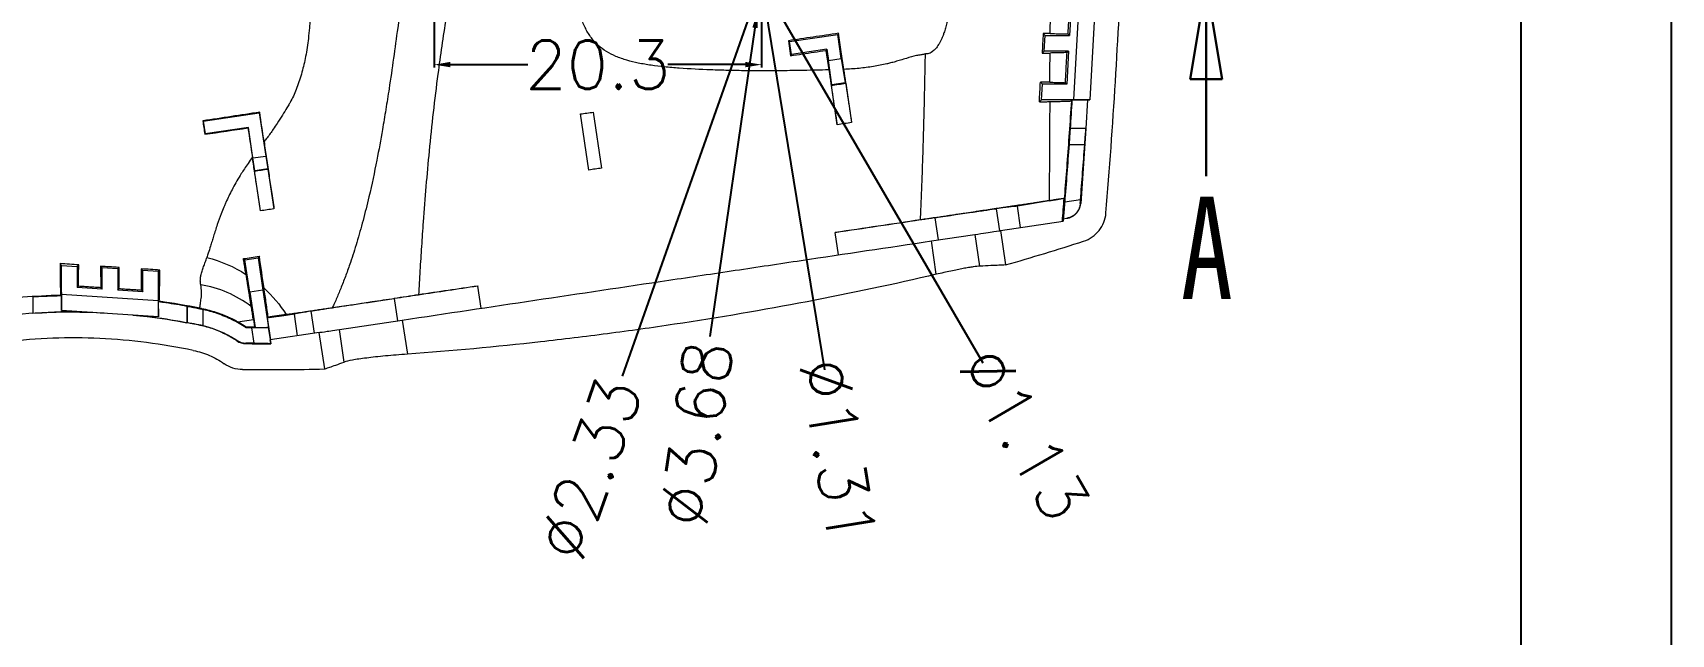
# Model space of a CAD drawing. Header units: inches. Extents: x 1424 to 4050, y 1126 to 1517.
# Drawn here: x 2867.6 to 2969.1, y 1316.4 to 1353.7 of the extents above; entities that cross this region are included whole.
import ezdxf

# ---------------------------------------------------------------- set-up
doc = ezdxf.new("R2010")
doc.units = ezdxf.units.IN
doc.header["$LTSCALE"] = 15
doc.styles.add('SLDTEXTSTYLE0', font='TXT', dxfattribs={"width": 0.75})
doc.styles.get("Standard").update_dxf_attribs({"font": 'txt', "bigfont": 'gbcbig.shx'})
doc.dimstyles.new('3', dxfattribs={"dimtxt": 3, "dimasz": 1, "dimexe": 0.18, "dimexo": 0.0625, "dimgap": 0.09, "dimtad": 0, "dimdsep": 46, "dimtxsty": 'Standard', "dimcen": 1, "dimclrd": 3, "dimclre": 3, "dimadec": 0, "dimazin": 2, "dimtfac": 1, "dimtofl": 0, "dimtmove": 0, "dimatfit": 3, "dimfxl": 1, "dimtolj": 1, "dimtzin": 0, "dimarcsym": 0})

# ---------------------------------------------------------------- blocks, each defined once
blk = doc.blocks.new('_CLOSED')
at = {"color": 0, "linetype": 'ByBlock', "lineweight": -2}
for p, q in [((-1, 0.166667), (0, 0)), ((-1, 0.166667), (-1, -0.166667)), ((0, 0), (-1, -0.166667)), ((0, 0), (-1, 0))]:
    blk.add_line(p, q, dxfattribs=at)
blk = doc.blocks.new('*D210')
at = {"color": 3, "lineweight": -2}
for p, q in [((2892.43, 1369.31), (2892.43, 1351.54)), ((2912.73, 1356.75), (2912.73, 1351.54)), ((2893.43, 1351.72), (2898.24, 1351.72)), ((2911.73, 1351.72), (2906.92, 1351.72))]:
    blk.add_line(p, q, dxfattribs=at)
at = {"color": 3}
for points in [[(2893.43, 1351.89), (2893.43, 1351.56), (2892.43, 1351.72)], [(2911.73, 1351.89), (2911.73, 1351.56), (2912.73, 1351.72)]]:
    blk.add_solid(points, dxfattribs=at)
at = {"layer": 'Defpoints', "color": 0}
for p in [(2892.43, 1369.38), (2912.73, 1356.81), (2912.73, 1351.72)]:
    blk.add_point(p, dxfattribs=at)
at = {"color": 0, "insert": (2902.58, 1351.72), "char_height": 3, "attachment_point": 5}
blk.add_mtext('\\A1;20.3', dxfattribs=at)
blk = doc.blocks.new('*D211')
at = {"color": 3, "lineweight": -2}
for p, q in [((2912.73, 1355.81), (2912.73, 1357.81)), ((2911.73, 1356.81), (2913.73, 1356.81)), ((2926.47, 1333.22), (2913.52, 1355.46))]:
    blk.add_line(p, q, dxfattribs=at)
at = {"color": 3}
blk.add_solid([(2913.67, 1355.54), (2913.38, 1355.38), (2913.02, 1356.32)], dxfattribs=at)
at = {"layer": 'Defpoints', "color": 0}
for p in [(2912.45, 1357.3), (2913.02, 1356.32)]:
    blk.add_point(p, dxfattribs=at)
at = {"color": 0, "insert": (2929.03, 1328.83), "char_height": 3, "attachment_point": 5, "rotation": 300.207}
blk.add_mtext('\\A1;∅1.13', dxfattribs=at)
blk = doc.blocks.new('*D212')
at = {"color": 3, "lineweight": -2}
for p, q in [((2912.73, 1355.81), (2912.73, 1357.81)), ((2911.73, 1356.81), (2913.73, 1356.81)), ((2916.65, 1332.81), (2913, 1355.18))]:
    blk.add_line(p, q, dxfattribs=at)
at = {"color": 3}
blk.add_solid([(2913.16, 1355.21), (2912.84, 1355.15), (2912.84, 1356.17)], dxfattribs=at)
at = {"layer": 'Defpoints', "color": 0}
for p in [(2912.63, 1357.46), (2912.84, 1356.17)]:
    blk.add_point(p, dxfattribs=at)
at = {"color": 0, "insert": (2917.47, 1327.78), "char_height": 3, "attachment_point": 5, "rotation": 279.2753}
blk.add_mtext('\\A1;∅1.31', dxfattribs=at)
blk = doc.blocks.new('*D213')
at = {"color": 3, "lineweight": -2}
for p, q in [((2912.73, 1355.81), (2912.73, 1357.81)), ((2911.73, 1356.81), (2913.73, 1356.81)), ((2909.54, 1334.88), (2912.33, 1354))]:
    blk.add_line(p, q, dxfattribs=at)
at = {"color": 3}
blk.add_solid([(2912.16, 1354.03), (2912.49, 1353.98), (2912.47, 1354.99)], dxfattribs=at)
at = {"layer": 'Defpoints', "color": 0}
for p in [(2913, 1358.64), (2912.47, 1354.99)]:
    blk.add_point(p, dxfattribs=at)
at = {"color": 0, "insert": (2908.67, 1328.85), "char_height": 3, "attachment_point": 5, "rotation": 81.7225}
blk.add_mtext('\\A1;∅3.68', dxfattribs=at)
blk = doc.blocks.new('*D214')
at = {"color": 3, "lineweight": -2}
for p, q in [((2912.73, 1355.81), (2912.73, 1357.81)), ((2911.73, 1356.81), (2913.73, 1356.81)), ((2904.11, 1332.41), (2912.01, 1354.77))]:
    blk.add_line(p, q, dxfattribs=at)
at = {"color": 3}
blk.add_solid([(2911.86, 1354.83), (2912.17, 1354.72), (2912.35, 1355.72)], dxfattribs=at)
at = {"layer": 'Defpoints', "color": 0}
for p in [(2913.12, 1357.91), (2912.35, 1355.72)]:
    blk.add_point(p, dxfattribs=at)
at = {"color": 0, "insert": (2902.08, 1326.67), "char_height": 3, "attachment_point": 5, "rotation": 70.5355}
blk.add_mtext('\\A1;∅2.33', dxfattribs=at)

msp = doc.modelspace()

# ---------------------------------------------------------------- linework, layer by layer
for p, q in [((2969.119, 1517.014), (2969.119, 1125.657)), ((2959.801, 1507.696), (2959.801, 1134.975))]:
    msp.add_line(p, q)
at = {"color": 7, "linetype": 'Continuous', "lineweight": 15}
for p, q in [((2932.079, 1349.546), (2932.47, 1356.542)), ((2933.477, 1356.551), (2933.085, 1349.537)), ((2931.933, 1355.576), (2931.818, 1353.527)), ((2914.39, 1353.203), (2914.467, 1353.147)), ((2914.39, 1353.203), (2914.529, 1352.275)), ((2914.467, 1353.147), (2917.449, 1353.592)), ((2914.586, 1352.351), (2914.467, 1353.147)), ((2917.501, 1353.663), (2917.449, 1353.592)), ((2917.671, 1352.101), (2917.449, 1353.592)), ((2930.188, 1353.655), (2930.308, 1353.527)), ((2930.254, 1352.561), (2930.308, 1353.527)), ((2930.308, 1353.527), (2931.818, 1353.527)), ((2931.732, 1353.618), (2931.818, 1353.527)), ((2914.586, 1352.351), (2914.529, 1352.275)), ((2916.772, 1352.678), (2914.586, 1352.351)), ((2916.772, 1352.678), (2916.718, 1352.606)), ((2916.718, 1352.606), (2916.899, 1351.394)), ((2916.772, 1352.678), (2916.876, 1351.982)), ((2916.876, 1351.982), (2917.671, 1352.101)), ((2917.088, 1350.477), (2916.876, 1351.982)), ((2917.671, 1352.101), (2917.909, 1350.599)), ((2930.254, 1352.561), (2930.119, 1352.433)), ((2931.764, 1352.561), (2930.254, 1352.561)), ((2931.764, 1352.561), (2931.65, 1350.512)), ((2931.764, 1352.561), (2931.667, 1352.469)), ((2917.058, 1350.436), (2917.088, 1350.477)), ((2917.422, 1347.999), (2917.058, 1350.436)), ((2917.909, 1350.599), (2917.088, 1350.477)), ((2917.909, 1350.599), (2917.947, 1350.571)), ((2917.947, 1350.571), (2918.312, 1348.132)), ((2930.14, 1350.512), (2930.018, 1350.641)), ((2930.086, 1349.546), (2930.14, 1350.512)), ((2931.65, 1350.512), (2930.14, 1350.512)), ((2931.65, 1350.512), (2931.563, 1350.604)), ((2930.086, 1349.546), (2929.95, 1349.417)), ((2932.079, 1349.546), (2930.086, 1349.546)), ((2931.974, 1349.514), (2931.978, 1349.533)), ((2931.978, 1349.533), (2933.085, 1349.533)), ((2933.085, 1349.537), (2932.079, 1349.546)), ((2932.855, 1347.768), (2932.953, 1349.533)), ((2933.085, 1349.537), (2933.085, 1349.533)), ((2878.091, 1348.238), (2878.113, 1348.222)), ((2878.113, 1348.222), (2881.592, 1348.741)), ((2878.113, 1348.222), (2878.232, 1347.426)), ((2880.915, 1347.827), (2878.232, 1347.426)), ((2880.915, 1347.827), (2880.893, 1347.798)), ((2881.198, 1345.939), (2880.915, 1347.827)), ((2881.592, 1348.741), (2881.617, 1348.775)), ((2881.592, 1348.741), (2881.993, 1346.058)), ((2902.021, 1345.19), (2901.501, 1348.669)), ((2902.299, 1348.773), (2902.817, 1345.308)), ((2878.232, 1347.426), (2878.216, 1347.406)), ((2931.856, 1347.768), (2931.857, 1347.768)), ((2932.847, 1347.768), (2931.857, 1347.768)), ((2932.824, 1347.768), (2932.514, 1343.115)), ((2932.855, 1347.768), (2932.847, 1347.768)), ((2881.198, 1345.939), (2881.993, 1346.058)), ((2881.311, 1345.136), (2881.198, 1345.939)), ((2881.993, 1346.058), (2882.12, 1345.257)), ((2931.79, 1346.763), (2932.759, 1346.763)), ((2881.306, 1345.13), (2881.311, 1345.136)), ((2881.676, 1342.657), (2881.306, 1345.13)), ((2882.12, 1345.257), (2881.311, 1345.136)), ((2882.12, 1345.257), (2882.13, 1345.249)), ((2882.13, 1345.249), (2882.499, 1342.78)), ((2927.269, 1342.79), (2927.473, 1341.423)), ((2928.791, 1341.62), (2928.593, 1342.948)), ((2930.556, 1343.306), (2930.562, 1343.274)), ((2932.501, 1343.343), (2931.519, 1343.196)), ((2932.514, 1343.115), (2932.483, 1343.11)), ((2922.585, 1342.102), (2922.583, 1342.115)), ((2923.691, 1340.858), (2923.485, 1342.237)), ((2927.54, 1341.433), (2931.416, 1342.012)), ((2931.431, 1342.167), (2931.647, 1342.199)), ((2931.647, 1342.199), (2931.661, 1342.201)), ((2931.797, 1342.234), (2931.815, 1342.237)), ((2917.299, 1341.312), (2917.297, 1341.325)), ((2917.505, 1339.933), (2917.299, 1341.312)), ((2923.254, 1340.792), (2925.955, 1341.196)), ((2923.562, 1338.727), (2923.254, 1340.792)), ((2925.955, 1341.196), (2926.249, 1339.232)), ((2927.54, 1341.433), (2927.858, 1339.306)), ((2880.612, 1339.698), (2880.7, 1339.633)), ((2880.7, 1339.633), (2881.53, 1339.757)), ((2881.6, 1339.852), (2881.53, 1339.757)), ((2881.53, 1339.757), (2881.812, 1337.749)), ((2869.337, 1339.283), (2869.24, 1339.387)), ((2869.337, 1337.491), (2869.337, 1339.283)), ((2869.337, 1339.283), (2870.303, 1339.221)), ((2870.4, 1339.311), (2870.303, 1339.221)), ((2870.303, 1339.221), (2870.303, 1337.911)), ((2871.849, 1339.12), (2871.752, 1339.224)), ((2872.816, 1339.057), (2871.849, 1339.12)), ((2871.849, 1337.811), (2871.849, 1339.12)), ((2872.914, 1339.15), (2872.816, 1339.057)), ((2872.816, 1339.057), (2872.816, 1337.748)), ((2874.364, 1338.957), (2874.263, 1339.064)), ((2875.328, 1338.894), (2874.364, 1338.957)), ((2874.364, 1337.648), (2874.364, 1338.957)), ((2875.431, 1338.991), (2875.328, 1338.894)), ((2875.328, 1338.894), (2875.328, 1337.102)), ((2881.017, 1337.63), (2880.7, 1339.633)), ((2870.303, 1337.911), (2870.382, 1337.985)), ((2871.849, 1337.811), (2870.303, 1337.911)), ((2871.771, 1337.895), (2871.849, 1337.811)), ((2872.816, 1337.748), (2872.895, 1337.822)), ((2874.364, 1337.648), (2872.816, 1337.748)), ((2874.282, 1337.735), (2874.364, 1337.648)), ((2881.812, 1337.749), (2881.017, 1337.63)), ((2881.812, 1337.749), (2882.158, 1335.431)), ((2895.132, 1338.012), (2895.134, 1338.001)), ((2895.34, 1336.621), (2895.134, 1338.001)), ((2867.559, 1337.314), (2867.551, 1337.31)), ((2867.551, 1337.31), (2867.551, 1336.324)), ((2867.559, 1337.314), (2867.559, 1336.317)), ((2869.272, 1337.421), (2869.305, 1337.389)), ((2869.305, 1337.581), (2869.324, 1337.598)), ((2869.305, 1337.581), (2869.305, 1337.389)), ((2869.324, 1337.58), (2869.305, 1337.581)), ((2869.324, 1337.598), (2869.324, 1336.484)), ((2869.328, 1336.484), (2869.337, 1337.491)), ((2869.337, 1337.491), (2875.328, 1337.102)), ((2875.328, 1337.102), (2875.337, 1336.094)), ((2875.341, 1337.208), (2875.36, 1337.188)), ((2875.341, 1336.094), (2875.341, 1337.208)), ((2875.36, 1337.188), (2875.341, 1337.189)), ((2875.36, 1337.022), (2875.36, 1337.188)), ((2875.36, 1337.022), (2875.396, 1337.054)), ((2877.113, 1336.735), (2877.106, 1336.74)), ((2877.106, 1336.74), (2877.106, 1335.729)), ((2877.113, 1336.735), (2877.113, 1335.735)), ((2881.017, 1337.63), (2881.345, 1335.432)), ((2886.125, 1336.666), (2886.126, 1336.658)), ((2889.953, 1337.229), (2890.16, 1335.847)), ((2891.467, 1337.465), (2891.469, 1337.454)), ((2869.328, 1336.484), (2869.324, 1336.484)), ((2875.337, 1336.094), (2869.328, 1336.484)), ((2875.341, 1336.094), (2875.337, 1336.094)), ((2878.016, 1336.608), (2878.006, 1336.557)), ((2878.118, 1335.552), (2878.118, 1336.534)), ((2880.27, 1335.791), (2881.228, 1335.934)), ((2880.27, 1335.786), (2880.305, 1335.766)), ((2881.228, 1335.934), (2881.296, 1335.474)), ((2882.112, 1336.025), (2882.147, 1336.072)), ((2882.314, 1334.674), (2882.112, 1336.025)), ((2883.265, 1336.181), (2883.257, 1336.238)), ((2883.773, 1336.251), (2883.265, 1336.181)), ((2883.972, 1334.922), (2883.773, 1336.251)), ((2885.007, 1335.076), (2884.802, 1336.449)), ((2886.556, 1335.308), (2890.46, 1335.891)), ((2890.46, 1335.891), (2890.775, 1333.778)), ((2877.82, 1335.617), (2877.814, 1335.587)), ((2880.217, 1334.63), (2880.206, 1334.599)), ((2880.776, 1335.477), (2880.759, 1335.419)), ((2881.137, 1335.417), (2880.759, 1335.419)), ((2880.776, 1335.477), (2881.296, 1335.474)), ((2881.28, 1334.459), (2881.137, 1335.417)), ((2881.296, 1335.474), (2881.345, 1335.432)), ((2881.345, 1335.432), (2882.158, 1335.431)), ((2882.158, 1335.431), (2882.152, 1335.424)), ((2882.152, 1335.424), (2882.299, 1334.44)), ((2885.311, 1335.122), (2882.272, 1334.668)), ((2882.308, 1334.426), (2882.272, 1334.668)), ((2885.649, 1332.86), (2885.311, 1335.122)), ((2886.857, 1333.29), (2886.556, 1335.308)), ((2880.756, 1334.43), (2880.766, 1334.461)), ((2882.299, 1334.44), (2882.308, 1334.426))]:
    msp.add_line(p, q, dxfattribs=at)
at = {"color": 7, "linetype": 'Continuous', "lineweight": 30}
msp.add_line((2940.291, 1344.813), (2940.291, 1356.813), dxfattribs=at)
at = {"color": 7, "linetype": 'Continuous', "lineweight": 15, "flags": 128}
for points in [[(2867.551, 1336.324), (2867.555, 1336.321), (2867.559, 1336.317)], [(2877.106, 1335.729), (2877.11, 1335.732), (2877.113, 1335.735)]]:
    msp.add_lwpolyline(points, dxfattribs=at)
at = {"color": 7, "linetype": 'Continuous', "lineweight": 15}
for start, end in [(286.08078, 287.827), (269.52744, 271.28654)]:
    msp.add_arc((2881.926, 1498.643), 165.825, start, end, dxfattribs=at)
for points, knots in [([(2934.08, 1342.53), (2934.522, 1347.949), (2934.856, 1353.373), (2935.311, 1364.234), (2935.431, 1369.671), (2935.458, 1380.541), (2935.363, 1385.977), (2934.961, 1396.841), (2934.653, 1402.268), (2934.238, 1407.689)], [0, 0, 0, 0, 0.25, 0.25, 0.5, 0.5, 0.75, 0.75, 1, 1, 1, 1]), ([(2923.658, 1398.602), (2923.676, 1398.588), (2923.715, 1398.559), (2923.769, 1398.507), (2923.823, 1398.446), (2923.877, 1398.377), (2923.931, 1398.299), (2923.985, 1398.212), (2924.054, 1398.09), (2924.133, 1397.928), (2924.216, 1397.725), (2924.32, 1397.416), (2924.433, 1396.977), (2924.57, 1396.269), (2924.695, 1395.309), (2924.805, 1394.046), (2924.884, 1392.69), (2924.94, 1391.262), (2924.982, 1389.774), (2925.017, 1388.133), (2925.059, 1385.57), (2925.092, 1382.624), (2925.107, 1379.332), (2925.105, 1376.295), (2925.094, 1373.097), (2925.073, 1369.964), (2925.037, 1367.15), (2924.994, 1364.824), (2924.944, 1362.785), (2924.888, 1361.119), (2924.822, 1359.633), (2924.724, 1357.97), (2924.571, 1356.202), (2924.342, 1354.762), (2924.135, 1353.994), (2924.047, 1353.718), (2923.963, 1353.49), (2923.886, 1353.304), (2923.801, 1353.131), (2923.686, 1352.929), (2923.536, 1352.715), (2923.352, 1352.54), (2923.182, 1352.439), (2923.034, 1352.388), (2922.934, 1352.388), (2922.884, 1352.388)], [0, 0, 0, 0, 0.0014916, 0.0030966, 0.0048278, 0.0066955, 0.0087078, 0.0108711, 0.0131906, 0.0176313, 0.0222738, 0.0271402, 0.0383402, 0.0510553, 0.0730257, 0.0999795, 0.1319648, 0.1597529, 0.1912972, 0.2270071, 0.2645401, 0.3548861, 0.4148522, 0.4742867, 0.5482971, 0.6183797, 0.6736001, 0.7272588, 0.7662605, 0.8032808, 0.8332246, 0.8608082, 0.9091697, 0.9460662, 0.9532809, 0.9599563, 0.96457, 0.9688084, 0.972871, 0.9769597, 0.9837873, 0.9897312, 0.9933909, 0.9967544, 1, 1, 1, 1]), ([(2897.082, 1371.126), (2896.96, 1370.671), (2896.701, 1369.706), (2896.289, 1368.18), (2895.809, 1366.394), (2895.289, 1364.436), (2894.607, 1361.746), (2893.857, 1358.489), (2893.168, 1354.746), (2892.588, 1350.711), (2892.196, 1347.231), (2891.919, 1344.176), (2891.766, 1342.205), (2891.647, 1340.463), (2891.551, 1338.958), (2891.495, 1337.96), (2891.467, 1337.465)], [0, 0, 0, 0, 0.04130788, 0.08746212, 0.13843591, 0.20327586, 0.26487086, 0.38141183, 0.49594219, 0.59821102, 0.73861875, 0.80297145, 0.86742647, 0.9121455, 0.95633516, 1, 1, 1, 1]), ([(2916.899, 1351.394), (2916.635, 1351.388), (2916.122, 1351.376), (2915.371, 1351.362), (2914.663, 1351.351), (2913.997, 1351.343), (2913.374, 1351.339), (2912.795, 1351.337), (2912.259, 1351.338), (2911.55, 1351.345), (2910.662, 1351.362), (2909.289, 1351.404), (2907.97, 1351.468), (2906.738, 1351.573), (2905.886, 1351.674), (2905.113, 1351.804), (2904.377, 1351.981), (2903.714, 1352.211), (2903.109, 1352.515), (2902.593, 1352.9), (2902.154, 1353.38), (2901.808, 1353.956), (2901.532, 1354.615), (2901.328, 1355.342), (2901.164, 1356.12), (2901.036, 1356.97), (2900.894, 1358.216), (2900.776, 1359.85), (2900.681, 1362.056), (2900.622, 1364.51), (2900.602, 1366.879), (2900.601, 1368.79), (2900.605, 1369.795), (2900.607, 1370.225)], [0, 0, 0, 0, 0.0249561, 0.0485367, 0.0707421, 0.0915727, 0.1110289, 0.1291113, 0.1458204, 0.1611567, 0.1953463, 0.228594, 0.2890937, 0.3180408, 0.3432455, 0.3686605, 0.3906736, 0.4133517, 0.4335094, 0.4532084, 0.4726099, 0.4933981, 0.5150848, 0.5386497, 0.563217, 0.5887944, 0.6182424, 0.6793598, 0.7405295, 0.8228424, 0.906818, 0.9601354, 1, 1, 1, 1]), ([(2892.257, 1367.373), (2892.246, 1367.317), (2892.221, 1367.191), (2892.178, 1366.943), (2892.105, 1366.513), (2891.968, 1365.72), (2891.728, 1364.335), (2891.435, 1362.648), (2891.117, 1360.709), (2890.812, 1358.708), (2890.495, 1356.422), (2890.116, 1353.563), (2889.77, 1351.052), (2889.441, 1348.952), (2889.195, 1347.476), (2888.861, 1345.667), (2888.463, 1343.787), (2888.037, 1342.088), (2887.654, 1340.727), (2887.294, 1339.601), (2886.968, 1338.681), (2886.731, 1338.065), (2886.542, 1337.6), (2886.4, 1337.266), (2886.264, 1336.953), (2886.169, 1336.754), (2886.128, 1336.666)], [0, 0, 0, 0, 0.0053711, 0.0120909, 0.0238668, 0.0465117, 0.088147, 0.1566763, 0.2081629, 0.2737721, 0.3477818, 0.4261782, 0.5462805, 0.5874794, 0.627477, 0.6882108, 0.7622522, 0.8108049, 0.8563346, 0.8989227, 0.9263097, 0.9527464, 0.9649703, 0.9770288, 0.9898384, 1, 1, 1, 1]), ([(2884.76, 1355.502), (2884.76, 1355.419), (2884.76, 1355.221), (2884.752, 1354.882), (2884.735, 1354.465), (2884.698, 1353.944), (2884.64, 1353.376), (2884.563, 1352.784), (2884.476, 1352.244), (2884.367, 1351.736), (2884.237, 1351.25), (2884.089, 1350.771), (2883.933, 1350.308), (2883.76, 1349.875), (2883.596, 1349.544), (2883.443, 1349.271), (2883.265, 1348.977), (2883.012, 1348.573), (2882.732, 1348.129), (2882.482, 1347.749), (2882.274, 1347.45), (2882.083, 1347.193), (2881.951, 1347.031), (2881.887, 1346.954)], [0, 0, 0, 0, 0.0264383, 0.0631552, 0.1081446, 0.1593252, 0.22937, 0.2901003, 0.3499337, 0.4038853, 0.4563353, 0.5116128, 0.5654836, 0.6142657, 0.6631703, 0.6859079, 0.7174862, 0.7766112, 0.8437993, 0.8920142, 0.9287279, 0.9661852, 1, 1, 1, 1]), ([(2931.732, 1353.618), (2931.749, 1353.93), (2931.784, 1354.552), (2931.819, 1355.174), (2931.837, 1355.485)], [0, 0, 0, 0, 0.5001719, 1, 1, 1, 1]), ([(2917.501, 1353.663), (2917.237, 1353.624), (2916.712, 1353.546), (2915.93, 1353.431), (2915.157, 1353.317), (2914.645, 1353.241), (2914.39, 1353.203)], [0, 0, 0, 0, 0.2554056, 0.5071937, 0.7553847, 1, 1, 1, 1]), ([(2917.836, 1351.424), (2917.781, 1351.791), (2917.669, 1352.537), (2917.558, 1353.284), (2917.501, 1353.663)], [0, 0, 0, 0, 0.4918032, 1, 1, 1, 1]), ([(2930.188, 1353.655), (2930.176, 1353.45), (2930.153, 1353.043), (2930.13, 1352.635), (2930.119, 1352.433)], [0, 0, 0, 0, 0.5027722, 1, 1, 1, 1]), ([(2930.625, 1353.647), (2930.592, 1353.647), (2930.525, 1353.649), (2930.418, 1353.651), (2930.306, 1353.653), (2930.227, 1353.654), (2930.188, 1353.655)], [0, 0, 0, 0, 0.2479777, 0.4972228, 0.747857, 1, 1, 1, 1]), ([(2930.624, 1353.647), (2930.687, 1353.645), (2930.811, 1353.643), (2930.986, 1353.639), (2931.153, 1353.635), (2931.312, 1353.631), (2931.461, 1353.627), (2931.602, 1353.623), (2931.689, 1353.62), (2931.732, 1353.618)], [0, 0, 0, 0, 0.142869, 0.2857467, 0.4286257, 0.5714985, 0.7143573, 0.8571939, 1, 1, 1, 1]), ([(2914.529, 1352.275), (2914.771, 1352.311), (2915.257, 1352.385), (2915.987, 1352.495), (2916.474, 1352.569), (2916.718, 1352.606)], [0, 0, 0, 0, 0.3313339, 0.6646573, 1, 1, 1, 1]), ([(2922.886, 1352.388), (2922.859, 1352.38), (2922.801, 1352.363), (2922.707, 1352.343), (2922.594, 1352.321), (2922.468, 1352.302), (2922.165, 1352.251), (2921.79, 1352.139), (2921.352, 1352.002), (2921.026, 1351.907), (2920.742, 1351.829), (2920.294, 1351.718), (2919.646, 1351.596), (2918.761, 1351.48), (2918.15, 1351.443), (2917.836, 1351.424)], [0, 0, 0, 0, 0.0165151, 0.0353178, 0.0564386, 0.0838246, 0.1102009, 0.2369162, 0.3117798, 0.3777473, 0.4348415, 0.4830924, 0.646108, 0.8182076, 1, 1, 1, 1]), ([(2922.583, 1342.115), (2922.603, 1342.553), (2922.642, 1343.446), (2922.693, 1344.813), (2922.74, 1346.229), (2922.783, 1347.697), (2922.822, 1349.215), (2922.856, 1350.785), (2922.876, 1351.848), (2922.886, 1352.388)], [0, 0, 0, 0, 0.1281844, 0.2612537, 0.3992108, 0.5420592, 0.6898033, 0.8424482, 1, 1, 1, 1]), ([(2930.119, 1352.433), (2930.164, 1352.433), (2930.255, 1352.435), (2930.382, 1352.437), (2930.502, 1352.44), (2930.576, 1352.441), (2930.614, 1352.442)], [0, 0, 0, 0, 0.2522282, 0.5028672, 0.7520719, 1, 1, 1, 1]), ([(2931.667, 1352.469), (2931.626, 1352.468), (2931.544, 1352.465), (2931.41, 1352.461), (2931.268, 1352.457), (2931.118, 1352.454), (2930.958, 1352.45), (2930.791, 1352.446), (2930.673, 1352.443), (2930.613, 1352.442)], [0, 0, 0, 0, 0.141275, 0.2830904, 0.4254385, 0.5683112, 0.7117009, 0.8555997, 1, 1, 1, 1]), ([(2931.563, 1350.604), (2931.58, 1350.914), (2931.615, 1351.536), (2931.65, 1352.157), (2931.667, 1352.469)], [0, 0, 0, 0, 0.4985691, 1, 1, 1, 1]), ([(2916.899, 1351.394), (2916.985, 1350.825), (2917.154, 1349.693), (2917.324, 1348.561), (2917.409, 1347.997)], [0, 0, 0, 0, 0.5018066, 1, 1, 1, 1]), ([(2918.325, 1348.134), (2918.244, 1348.681), (2918.081, 1349.777), (2917.918, 1350.874), (2917.836, 1351.424)], [0, 0, 0, 0, 0.4982546, 1, 1, 1, 1]), ([(2917.058, 1350.436), (2917.206, 1350.458), (2917.504, 1350.503), (2917.799, 1350.548), (2917.947, 1350.571)], [0, 0, 0, 0, 0.49999995, 1, 1, 1, 1]), ([(2930.6, 1350.63), (2930.558, 1350.631), (2930.472, 1350.633), (2930.331, 1350.635), (2930.181, 1350.638), (2930.073, 1350.64), (2930.018, 1350.641)], [0, 0, 0, 0, 0.24803736, 0.49723478, 0.74781573, 1, 1, 1, 1]), ([(2930.6, 1350.63), (2930.662, 1350.628), (2930.786, 1350.626), (2930.96, 1350.621), (2931.126, 1350.617), (2931.281, 1350.613), (2931.428, 1350.608), (2931.518, 1350.606), (2931.563, 1350.604)], [0, 0, 0, 0, 0.1666613, 0.3333377, 0.5000197, 0.6666975, 0.8333611, 1, 1, 1, 1]), ([(2929.95, 1349.417), (2929.998, 1349.418), (2930.095, 1349.419), (2930.232, 1349.422), (2930.36, 1349.424), (2930.482, 1349.427), (2930.556, 1349.428), (2930.594, 1349.429)], [0, 0, 0, 0, 0.2013661, 0.4019124, 0.6017749, 0.8010913, 1, 1, 1, 1]), ([(2930.593, 1349.429), (2930.591, 1349.091), (2930.587, 1348.413), (2930.581, 1347.396), (2930.576, 1346.377), (2930.57, 1345.355), (2930.563, 1344.331), (2930.558, 1343.648), (2930.555, 1343.306)], [0, 0, 0, 0, 0.1652233, 0.331005, 0.4973598, 0.664302, 0.8318446, 1, 1, 1, 1]), ([(2930.594, 1349.429), (2930.653, 1349.431), (2930.773, 1349.433), (2930.941, 1349.438), (2931.1, 1349.442), (2931.25, 1349.446), (2931.391, 1349.45), (2931.522, 1349.455), (2931.644, 1349.459), (2931.757, 1349.463), (2931.861, 1349.467), (2931.922, 1349.47), (2931.953, 1349.472)], [0, 0, 0, 0, 0.1008823, 0.2014769, 0.3018179, 0.4019395, 0.5018761, 0.6016623, 0.7013328, 0.8009226, 0.9004667, 1, 1, 1, 1]), ([(2931.399, 1342.01), (2931.447, 1342.595), (2931.545, 1343.79), (2931.685, 1345.62), (2931.823, 1347.521), (2931.909, 1348.814), (2931.953, 1349.472)], [0, 0, 0, 0, 0.2356036, 0.480802, 0.7355996, 1, 1, 1, 1]), ([(2878.091, 1348.238), (2878.112, 1348.098), (2878.154, 1347.82), (2878.196, 1347.544), (2878.216, 1347.406)], [0, 0, 0, 0, 0.50281828, 1, 1, 1, 1]), ([(2901.501, 1348.669), (2901.634, 1348.686), (2901.9, 1348.721), (2902.166, 1348.755), (2902.299, 1348.773)], [0, 0, 0, 0, 0.5, 1, 1, 1, 1]), ([(2881.887, 1346.954), (2881.913, 1346.779), (2881.965, 1346.429), (2882.043, 1345.901), (2882.12, 1345.378), (2882.222, 1344.696), (2882.349, 1343.832), (2882.451, 1343.14), (2882.505, 1342.781)], [0, 0, 0, 0, 0.1249771, 0.2499754, 0.3781477, 0.5000052, 0.7400812, 1, 1, 1, 1]), ([(2931.857, 1347.768), (2931.857, 1347.767), (2931.857, 1347.765), (2931.856, 1347.751), (2931.855, 1347.728), (2931.853, 1347.696), (2931.851, 1347.654), (2931.847, 1347.603), (2931.844, 1347.543), (2931.839, 1347.469), (2931.832, 1347.376), (2931.824, 1347.258), (2931.814, 1347.115), (2931.803, 1346.947), (2931.794, 1346.826), (2931.79, 1346.763)], [0, 0, 0, 0, 0.0601958, 0.121048, 0.1825593, 0.2447323, 0.3075694, 0.3710732, 0.4352459, 0.5000898, 0.5798735, 0.6697597, 0.7697457, 0.8798276, 1, 1, 1, 1]), ([(2932.759, 1346.763), (2932.762, 1346.796), (2932.766, 1346.861), (2932.773, 1346.955), (2932.779, 1347.04), (2932.785, 1347.117), (2932.79, 1347.185), (2932.795, 1347.245), (2932.799, 1347.297), (2932.803, 1347.342), (2932.806, 1347.38), (2932.809, 1347.412), (2932.811, 1347.437), (2932.813, 1347.457), (2932.819, 1347.519), (2932.827, 1347.61), (2932.836, 1347.702), (2932.843, 1347.758), (2932.846, 1347.764), (2932.847, 1347.768)], [0, 0, 0, 0, 0.0640042, 0.1237635, 0.1792774, 0.2305451, 0.2775662, 0.32034, 0.3588662, 0.3931443, 0.4231739, 0.4489548, 0.4704866, 0.4877692, 0.5008024, 0.6342435, 0.7619155, 0.8838298, 1, 1, 1, 1]), ([(2881.166, 1345.988), (2881.075, 1345.857), (2880.906, 1345.616), (2880.678, 1345.276), (2880.444, 1344.915), (2880.203, 1344.52), (2879.961, 1344.086), (2879.751, 1343.677), (2879.597, 1343.345), (2879.481, 1343.081), (2879.365, 1342.812), (2879.194, 1342.385), (2878.977, 1341.783), (2878.796, 1341.219), (2878.66, 1340.777), (2878.552, 1340.426), (2878.447, 1340.087), (2878.374, 1339.862), (2878.345, 1339.772)], [0, 0, 0, 0, 0.0648762, 0.1204507, 0.1680986, 0.2420938, 0.3118623, 0.3748727, 0.4348666, 0.4663804, 0.4972554, 0.5601751, 0.6641782, 0.7775704, 0.8268588, 0.879235, 0.9517795, 1, 1, 1, 1]), ([(2881.67, 1342.656), (2881.641, 1342.848), (2881.584, 1343.223), (2881.5, 1343.776), (2881.424, 1344.279), (2881.355, 1344.734), (2881.293, 1345.15), (2881.229, 1345.566), (2881.187, 1345.846), (2881.166, 1345.988)], [0, 0, 0, 0, 0.1738143, 0.3408999, 0.4999864, 0.6271013, 0.7500212, 0.8735399, 1, 1, 1, 1]), ([(2931.79, 1346.763), (2931.747, 1346.168), (2931.66, 1344.979), (2931.566, 1343.791), (2931.519, 1343.196)], [0, 0, 0, 0, 0.5000134, 1, 1, 1, 1]), ([(2932.501, 1343.343), (2932.546, 1343.913), (2932.635, 1345.052), (2932.718, 1346.193), (2932.759, 1346.763)], [0, 0, 0, 0, 0.49998748, 1, 1, 1, 1]), ([(2881.306, 1345.13), (2881.443, 1345.15), (2881.716, 1345.189), (2881.992, 1345.229), (2882.13, 1345.249)], [0, 0, 0, 0, 0.5000001, 1, 1, 1, 1]), ([(2922.583, 1342.115), (2922.697, 1342.132), (2922.926, 1342.166), (2923.265, 1342.217), (2923.598, 1342.266), (2923.926, 1342.315), (2924.249, 1342.363), (2924.565, 1342.41), (2924.876, 1342.456), (2925.18, 1342.501), (2925.477, 1342.545), (2925.768, 1342.588), (2926.052, 1342.63), (2926.329, 1342.672), (2926.599, 1342.712), (2926.861, 1342.751), (2927.115, 1342.789), (2927.362, 1342.826), (2927.602, 1342.862), (2927.833, 1342.896), (2928.057, 1342.93), (2928.273, 1342.962), (2928.481, 1342.994), (2928.682, 1343.024), (2928.874, 1343.053), (2929.058, 1343.081), (2929.235, 1343.107), (2929.403, 1343.133), (2929.563, 1343.157), (2929.716, 1343.18), (2929.86, 1343.202), (2929.997, 1343.222), (2930.125, 1343.242), (2930.245, 1343.26), (2930.357, 1343.277), (2930.461, 1343.292), (2930.525, 1343.302), (2930.556, 1343.306)], [0, 0, 0, 0, 0.0312493, 0.06233966, 0.09327035, 0.12404055, 0.15464944, 0.18509627, 0.21538041, 0.24550147, 0.2754593, 0.30525412, 0.33488648, 0.36435741, 0.39366839, 0.42282139, 0.45181875, 0.48066239, 0.50935372, 0.53789369, 0.56628289, 0.5945216, 0.62260989, 0.65054763, 0.67833462, 0.70597059, 0.73345525, 0.76078838, 0.78796984, 0.81499961, 0.84187783, 0.86860483, 0.89518117, 0.92160764, 0.94788532, 0.97401555, 1, 1, 1, 1]), ([(2923.485, 1342.237), (2923.93, 1342.304), (2924.351, 1342.367), (2924.945, 1342.455), (2925.138, 1342.484), (2925.505, 1342.538), (2925.852, 1342.589), (2926.159, 1342.634), (2926.446, 1342.676), (2926.58, 1342.695), (2926.941, 1342.746), (2927.131, 1342.772), (2927.269, 1342.79)], [0, 0, 0, 0, 0.25, 0.25, 0.375, 0.375, 0.5, 0.625, 0.625, 0.75, 0.75, 1, 1, 1, 1]), ([(2930.555, 1343.306), (2930.611, 1343.315), (2930.723, 1343.331), (2930.877, 1343.354), (2931.021, 1343.376), (2931.154, 1343.396), (2931.276, 1343.414), (2931.388, 1343.431), (2931.454, 1343.441), (2931.487, 1343.446)], [0, 0, 0, 0, 0.1454285, 0.2900135, 0.4337466, 0.5766195, 0.7186243, 0.8597535, 1, 1, 1, 1]), ([(2930.562, 1343.274), (2930.73, 1343.304), (2931.039, 1343.359), (2931.347, 1343.419), (2931.487, 1343.446)], [0, 0, 0, 0, 0.5460157, 1, 1, 1, 1]), ([(2931.519, 1343.196), (2931.516, 1343.161), (2931.511, 1343.095), (2931.503, 1343.003), (2931.497, 1342.924), (2931.491, 1342.859), (2931.483, 1342.755), (2931.472, 1342.62), (2931.458, 1342.462), (2931.447, 1342.332), (2931.439, 1342.237), (2931.433, 1342.178), (2931.432, 1342.171), (2931.431, 1342.167)], [0, 0, 0, 0, 0.0662238, 0.1246524, 0.1752839, 0.2181169, 0.2531505, 0.3844816, 0.5022997, 0.6330339, 0.7594273, 0.8816768, 1, 1, 1, 1]), ([(2932.483, 1343.11), (2932.48, 1343.084), (2932.475, 1343.032), (2932.46, 1342.955), (2932.439, 1342.878), (2932.402, 1342.778), (2932.342, 1342.658), (2932.25, 1342.532), (2932.135, 1342.416), (2932.023, 1342.335), (2931.917, 1342.28), (2931.833, 1342.245), (2931.743, 1342.216), (2931.679, 1342.205), (2931.647, 1342.199)], [0, 0, 0, 0, 0.0477029, 0.0970359, 0.1480659, 0.2008393, 0.3075048, 0.4263275, 0.5409322, 0.6876637, 0.7623784, 0.8364287, 0.9176052, 1, 1, 1, 1]), ([(2931.661, 1342.201), (2931.694, 1342.207), (2931.759, 1342.219), (2931.854, 1342.248), (2931.944, 1342.286), (2932.029, 1342.331), (2932.107, 1342.383), (2932.177, 1342.44), (2932.24, 1342.501), (2932.295, 1342.564), (2932.343, 1342.627), (2932.383, 1342.691), (2932.416, 1342.754), (2932.443, 1342.815), (2932.465, 1342.873), (2932.482, 1342.928), (2932.495, 1342.98), (2932.504, 1343.028), (2932.51, 1343.073), (2932.513, 1343.101), (2932.514, 1343.115)], [0, 0, 0, 0, 0.07402658, 0.1476141, 0.22027452, 0.29154266, 0.3609906, 0.42823901, 0.49296479, 0.5549048, 0.61385608, 0.66967301, 0.72226229, 0.7715764, 0.81760648, 0.86037492, 0.89992839, 0.93633138, 0.96966058, 1, 1, 1, 1]), ([(2932.692, 1340.78), (2932.882, 1340.841), (2933.058, 1340.928), (2933.383, 1341.153), (2933.528, 1341.289), (2933.773, 1341.597), (2933.873, 1341.771), (2934.018, 1342.136), (2934.064, 1342.332), (2934.08, 1342.53)], [0, 0, 0, 0, 0.25, 0.25, 0.5, 0.5, 0.75, 0.75, 1, 1, 1, 1]), ([(2890.46, 1335.891), (2893.179, 1336.298), (2895.919, 1336.707), (2901.442, 1337.533), (2904.206, 1337.946), (2908.353, 1338.566), (2909.731, 1338.771), (2912.471, 1339.181), (2913.834, 1339.385), (2917.905, 1339.993), (2920.592, 1340.395), (2923.254, 1340.792)], [0, 0, 0, 0, 0.25, 0.25, 0.5, 0.5, 0.625, 0.625, 0.75, 0.75, 1, 1, 1, 1]), ([(2925.955, 1341.196), (2926.471, 1341.273), (2926.862, 1341.332), (2927.392, 1341.411), (2927.53, 1341.432), (2927.54, 1341.433)], [0, 0, 0, 0, 0.5, 0.5, 1, 1, 1, 1]), ([(2877.962, 1338.082), (2877.956, 1338.113), (2877.945, 1338.175), (2877.938, 1338.269), (2877.938, 1338.364), (2877.944, 1338.461), (2877.957, 1338.559), (2877.986, 1338.713), (2878.045, 1338.926), (2878.139, 1339.202), (2878.244, 1339.481), (2878.311, 1339.676), (2878.345, 1339.772)], [0, 0, 0, 0, 0.05917923, 0.11858431, 0.17825263, 0.23819385, 0.2983967, 0.35885081, 0.52186443, 0.68454581, 0.84472956, 1, 1, 1, 1]), ([(2880.612, 1339.698), (2880.768, 1339.722), (2881.099, 1339.774), (2881.427, 1339.825), (2881.6, 1339.852)], [0, 0, 0, 0, 0.4720688, 1, 1, 1, 1]), ([(2880.763, 1338.725), (2880.746, 1338.831), (2880.713, 1339.044), (2880.663, 1339.368), (2880.629, 1339.588), (2880.612, 1339.698)], [0, 0, 0, 0, 0.33222717, 0.66620243, 1, 1, 1, 1]), ([(2870.4, 1339.311), (2870.209, 1339.324), (2869.822, 1339.349), (2869.435, 1339.374), (2869.24, 1339.387)], [0, 0, 0, 0, 0.4946269, 1, 1, 1, 1]), ([(2869.24, 1339.387), (2869.245, 1338.905), (2869.25, 1338.504), (2869.258, 1338.018), (2869.261, 1337.874), (2869.266, 1337.621), (2869.269, 1337.513), (2869.272, 1337.421)], [0, 0, 0, 0, 0.5, 0.5, 0.75, 0.75, 1, 1, 1, 1]), ([(2872.914, 1339.15), (2872.786, 1339.158), (2872.529, 1339.174), (2872.142, 1339.199), (2871.882, 1339.216), (2871.752, 1339.224)], [0, 0, 0, 0, 0.3312643, 0.6645626, 1, 1, 1, 1]), ([(2875.431, 1338.991), (2875.236, 1339.003), (2874.849, 1339.027), (2874.457, 1339.052), (2874.263, 1339.064)], [0, 0, 0, 0, 0.5031219, 1, 1, 1, 1]), ([(2875.396, 1337.054), (2875.403, 1337.231), (2875.409, 1337.465), (2875.418, 1337.937), (2875.421, 1338.116), (2875.426, 1338.521), (2875.429, 1338.745), (2875.431, 1338.991)], [0, 0, 0, 0, 0.5, 0.5, 0.75, 0.75, 1, 1, 1, 1]), ([(2880.762, 1338.725), (2880.777, 1338.628), (2880.807, 1338.437), (2880.849, 1338.164), (2880.889, 1337.908), (2880.929, 1337.651), (2880.969, 1337.396), (2881.008, 1337.15), (2881.043, 1336.932), (2881.063, 1336.806), (2881.072, 1336.746)], [0, 0, 0, 0, 0.1345833, 0.2627958, 0.3847176, 0.5004418, 0.6390926, 0.7682809, 0.8884143, 1, 1, 1, 1]), ([(2923.562, 1338.727), (2920.938, 1338.113), (2918.268, 1337.548), (2912.836, 1336.512), (2910.094, 1336.044), (2905.942, 1335.419), (2904.557, 1335.224), (2901.792, 1334.862), (2900.412, 1334.694), (2896.274, 1334.232), (2893.522, 1333.978), (2890.775, 1333.778)], [0, 0, 0, 0, 0.25, 0.25, 0.5, 0.5, 0.625, 0.625, 0.75, 0.75, 1, 1, 1, 1]), ([(2926.249, 1339.232), (2926.149, 1339.228), (2926.012, 1339.213), (2925.755, 1339.175), (2925.66, 1339.16), (2925.455, 1339.125), (2925.237, 1339.086), (2924.991, 1339.038), (2924.731, 1338.986), (2924.594, 1338.957), (2924.173, 1338.867), (2923.876, 1338.8), (2923.562, 1338.727)], [0, 0, 0, 0, 0.25, 0.25, 0.375, 0.375, 0.5, 0.625, 0.625, 0.75, 0.75, 1, 1, 1, 1]), ([(2927.858, 1339.306), (2927.848, 1339.306), (2927.707, 1339.299), (2927.168, 1339.275), (2926.772, 1339.256), (2926.249, 1339.232)], [0, 0, 0, 0, 0.5, 0.5, 1, 1, 1, 1]), ([(2871.771, 1337.895), (2871.658, 1337.902), (2871.431, 1337.917), (2871.086, 1337.939), (2870.736, 1337.962), (2870.5, 1337.977), (2870.382, 1337.985)], [0, 0, 0, 0, 0.2434751, 0.4912073, 0.7433377, 1, 1, 1, 1]), ([(2874.282, 1337.735), (2874.166, 1337.742), (2873.935, 1337.756), (2873.587, 1337.778), (2873.241, 1337.8), (2873.01, 1337.815), (2872.895, 1337.822)], [0, 0, 0, 0, 0.2535462, 0.5046057, 0.753361, 1, 1, 1, 1]), ([(2877.91, 1336.628), (2877.915, 1336.708), (2877.927, 1336.799), (2877.958, 1336.999), (2877.976, 1337.11), (2878.006, 1337.354), (2878.016, 1337.487), (2878.012, 1337.77), (2877.997, 1337.92), (2877.962, 1338.082)], [0, 0, 0, 0, 0.25, 0.25, 0.5, 0.5, 0.75, 0.75, 1, 1, 1, 1]), ([(2882.147, 1336.072), (2882.108, 1336.345), (2882.066, 1336.641), (2881.978, 1337.246), (2881.934, 1337.555), (2881.888, 1337.867)], [0, 0, 0, 0, 0.5, 0.5, 1, 1, 1, 1]), ([(2869.272, 1337.421), (2867.704, 1337.387), (2866.152, 1337.259), (2863.081, 1336.828), (2861.561, 1336.527), (2859.304, 1335.948), (2858.556, 1335.733), (2857.067, 1335.26), (2856.326, 1335.002), (2854.86, 1334.447), (2854.134, 1334.152), (2852.695, 1333.533), (2851.982, 1333.209), (2851.271, 1332.879)], [0, 0, 0, 0, 0.25, 0.25, 0.5, 0.5, 0.625, 0.625, 0.75, 0.75, 0.875, 0.875, 1, 1, 1, 1]), ([(2869.305, 1337.389), (2869.199, 1337.386), (2868.616, 1337.372), (2868.034, 1337.345), (2867.559, 1337.314)], [0.09801942, 0.09801942, 0.09801942, 0.09801942, 0.101239464, 0.115666339, 0.115666339, 0.115666339, 0.115666339]), ([(2877.106, 1336.74), (2876.676, 1336.818), (2876.096, 1336.915), (2875.509, 1337.001), (2875.36, 1337.022)], [0.01880529, 0.01880529, 0.01880529, 0.01880529, 0.032263429, 0.036860684, 0.036860684, 0.036860684, 0.036860684]), ([(2878.006, 1336.557), (2877.886, 1336.581), (2877.772, 1336.604), (2877.556, 1336.646), (2877.46, 1336.665), (2877.214, 1336.713), (2877.118, 1336.732), (2877.113, 1336.735)], [0, 0, 0, 0, 0.25, 0.25, 0.5, 0.5, 1, 1, 1, 1]), ([(2881.072, 1336.746), (2881.082, 1336.686), (2881.101, 1336.566), (2881.129, 1336.396), (2881.155, 1336.233), (2881.181, 1336.077), (2881.197, 1335.979), (2881.205, 1335.931)], [0, 0, 0, 0, 0.2027478, 0.4039665, 0.6038097, 0.8024343, 1, 1, 1, 1]), ([(2883.258, 1336.238), (2883.352, 1336.252), (2883.57, 1336.284), (2883.932, 1336.339), (2884.295, 1336.392), (2884.658, 1336.447), (2884.994, 1336.497), (2885.368, 1336.553), (2885.739, 1336.608), (2885.997, 1336.647), (2886.124, 1336.666)], [0, 0, 0, 0, 0.1079911, 0.2499532, 0.4026806, 0.4998984, 0.6328107, 0.7499483, 0.8779197, 1, 1, 1, 1]), ([(2884.802, 1336.449), (2884.916, 1336.469), (2885.085, 1336.497), (2885.527, 1336.567), (2885.803, 1336.609), (2886.126, 1336.658)], [0, 0, 0, 0, 0.5, 0.5, 1, 1, 1, 1]), ([(2886.126, 1336.658), (2886.368, 1336.695), (2886.633, 1336.735), (2887.208, 1336.821), (2887.519, 1336.867), (2888.167, 1336.964), (2888.505, 1337.014), (2889.211, 1337.119), (2889.579, 1337.173), (2889.953, 1337.229)], [0, 0, 0, 0, 0.25, 0.25, 0.5, 0.5, 0.75, 0.75, 1, 1, 1, 1]), ([(2886.127, 1336.667), (2886.849, 1336.774), (2887.678, 1336.898), (2889.04, 1337.102), (2889.509, 1337.172), (2890.469, 1337.315), (2890.962, 1337.389), (2891.468, 1337.465)], [0, 0, 0, 0, 0.5, 0.5, 0.75, 0.75, 1, 1, 1, 1]), ([(2871.972, 1336.312), (2871.346, 1336.348), (2869.661, 1336.445), (2866.909, 1336.295), (2863.749, 1335.907), (2860.489, 1335.241), (2857.171, 1334.219), (2853.817, 1332.857), (2850.52, 1331.348), (2847.234, 1329.809), (2843.867, 1328.348), (2840.374, 1327.093), (2836.773, 1326.037), (2832.855, 1325.126), (2828.624, 1324.403), (2824.091, 1323.905), (2819.437, 1323.652), (2814.67, 1323.639), (2809.802, 1323.903), (2805.317, 1324.374), (2802.486, 1324.902), (2801.256, 1325.131)], [0, 0, 0, 0, 0.0257979, 0.0695186, 0.11326, 0.1568553, 0.2063965, 0.2560242, 0.305848, 0.3557292, 0.4054835, 0.4569678, 0.5085026, 0.5599992, 0.6225547, 0.6851722, 0.7477472, 0.8144399, 0.8814196, 0.9484893, 1, 1, 1, 1]), ([(2867.559, 1336.317), (2868.324, 1336.361), (2869.497, 1336.427), (2870.67, 1336.385), (2871.078, 1336.371)], [0, 0, 0, 0, 0.6524359, 1, 1, 1, 1]), ([(2873.759, 1336.196), (2874.052, 1336.172), (2875.176, 1336.078), (2876.286, 1335.877), (2877.106, 1335.729)], [0, 0, 0, 0, 0.2608547, 1, 1, 1, 1]), ([(2877.814, 1335.587), (2877.06, 1335.73), (2875.721, 1335.985), (2874.365, 1336.131), (2873.771, 1336.196)], [0, 0, 0, 0, 0.5624411, 1, 1, 1, 1]), ([(2877.113, 1335.735), (2877.117, 1335.738), (2877.189, 1335.729), (2877.442, 1335.687), (2877.62, 1335.655), (2877.82, 1335.617)], [0, 0, 0, 0, 0.5, 0.5, 1, 1, 1, 1]), ([(2878.016, 1336.608), (2877.998, 1336.611), (2877.963, 1336.618), (2877.928, 1336.625), (2877.91, 1336.628)], [0, 0, 0, 0, 0.50097087, 1, 1, 1, 1]), ([(2878.016, 1336.608), (2878.096, 1336.591), (2878.257, 1336.558), (2878.495, 1336.499), (2878.731, 1336.433), (2878.963, 1336.36), (2879.221, 1336.27), (2879.485, 1336.166), (2879.728, 1336.06), (2879.926, 1335.966), (2880.1, 1335.879), (2880.213, 1335.817), (2880.27, 1335.786)], [0, 0, 0, 0, 0.099642, 0.1993327, 0.2991119, 0.3990191, 0.4990926, 0.6372532, 0.7514217, 0.8346353, 0.917495, 1, 1, 1, 1]), ([(2880.759, 1335.419), (2880.757, 1335.42), (2880.489, 1335.599), (2879.916, 1335.931), (2879.028, 1336.301), (2878.412, 1336.471), (2878.118, 1336.534)], [0.03756611, 0.03756611, 0.03756611, 0.03756611, 0.03902152, 0.33617199, 0.64952716, 0.92708596, 0.92708596, 0.92708596, 0.92708596]), ([(2880.305, 1335.766), (2880.385, 1335.72), (2880.544, 1335.628), (2880.699, 1335.527), (2880.776, 1335.477)], [0, 0, 0, 0, 0.5000612, 1, 1, 1, 1]), ([(2883.265, 1336.181), (2883.073, 1336.155), (2882.881, 1336.129), (2882.689, 1336.103), (2882.593, 1336.09), (2882.496, 1336.077), (2882.4, 1336.064), (2882.304, 1336.051), (2882.208, 1336.038), (2882.112, 1336.025)], [0, 0, 0, 0, 0.0005816869, 0.0005816869, 0.0005816869, 0.0008725311, 0.0008725311, 0.0008725311, 0.001163376, 0.001163376, 0.001163376, 0.001163376]), ([(2883.257, 1336.238), (2883.157, 1336.223), (2882.957, 1336.193), (2882.672, 1336.15), (2882.44, 1336.115), (2882.267, 1336.09), (2882.184, 1336.077), (2882.147, 1336.072)], [0, 0, 0, 0, 0.2493389, 0.4999687, 0.7499847, 0.8864182, 1, 1, 1, 1]), ([(2877.502, 1334.009), (2876.537, 1334.2), (2875.573, 1334.365), (2873.641, 1334.618), (2872.674, 1334.705), (2869.769, 1334.839), (2867.829, 1334.768), (2864.911, 1334.431), (2863.935, 1334.279), (2862.013, 1333.905), (2861.063, 1333.683), (2859.185, 1333.17), (2858.257, 1332.878), (2856.423, 1332.227), (2855.517, 1331.869), (2852.821, 1330.717), (2851.054, 1329.855), (2848.392, 1328.597), (2847.502, 1328.184), (2845.712, 1327.399), (2844.811, 1327.028), (2840.274, 1325.283), (2836.541, 1324.244), (2830.816, 1323.133), (2828.886, 1322.838), (2825.961, 1322.5), (2824.981, 1322.405), (2823.011, 1322.248), (2822.025, 1322.187), (2817.109, 1321.964), (2813.199, 1322.044), (2805.424, 1322.721), (2801.56, 1323.318), (2796.764, 1324.453), (2795.805, 1324.7), (2793.898, 1325.235), (2792.951, 1325.522), (2790.134, 1326.447), (2788.285, 1327.147), (2786.469, 1327.944)], [0, 0, 0, 0, 0.03125, 0.03125, 0.0625, 0.0625, 0.125, 0.125, 0.15625, 0.15625, 0.1875, 0.1875, 0.21875, 0.21875, 0.25, 0.25, 0.3125, 0.3125, 0.34375, 0.34375, 0.375, 0.375, 0.5, 0.5, 0.5625, 0.5625, 0.59375, 0.59375, 0.625, 0.625, 0.75, 0.75, 0.875, 0.875, 0.90625, 0.90625, 0.9375, 0.9375, 1, 1, 1, 1]), ([(2880.206, 1334.599), (2879.973, 1334.754), (2879.476, 1335.042), (2878.672, 1335.377), (2878.103, 1335.53), (2877.814, 1335.587)], [0.07875577, 0.07875577, 0.07875577, 0.07875577, 0.34987691, 0.63575986, 0.92124314, 0.92124314, 0.92124314, 0.92124314]), ([(2878.118, 1335.552), (2878.306, 1335.505), (2878.777, 1335.368), (2879.487, 1335.071), (2879.985, 1334.783), (2880.217, 1334.63)], [0.17711089, 0.17711089, 0.17711089, 0.17711089, 0.36423905, 0.650122, 0.91860011, 0.91860011, 0.91860011, 0.91860011]), ([(2882.152, 1335.424), (2882.151, 1335.424), (2882.149, 1335.423), (2882.134, 1335.422), (2882.11, 1335.421), (2882.077, 1335.421), (2882.034, 1335.42), (2881.982, 1335.419), (2881.92, 1335.418), (2881.838, 1335.417), (2881.722, 1335.417), (2881.561, 1335.417), (2881.362, 1335.416), (2881.215, 1335.417), (2881.137, 1335.417)], [0, 0, 0, 0, 0.0602947, 0.1212311, 0.1828215, 0.2450778, 0.3080116, 0.371634, 0.4359558, 0.5009876, 0.602865, 0.7199891, 0.8523679, 1, 1, 1, 1]), ([(2885.311, 1335.122), (2885.318, 1335.123), (2885.427, 1335.139), (2885.843, 1335.201), (2886.15, 1335.247), (2886.556, 1335.308)], [0, 0, 0, 0, 0.5, 0.5, 1, 1, 1, 1]), ([(2877.502, 1334.009), (2877.848, 1333.941), (2878.18, 1333.838), (2878.82, 1333.564), (2879.129, 1333.392), (2879.418, 1333.189)], [0, 0, 0, 0, 0.5, 0.5, 1, 1, 1, 1]), ([(2881.28, 1334.459), (2881.313, 1334.458), (2881.377, 1334.458), (2881.469, 1334.458), (2881.554, 1334.458), (2881.632, 1334.457), (2881.704, 1334.457), (2881.768, 1334.456), (2881.826, 1334.455), (2881.877, 1334.454), (2881.922, 1334.454), (2881.961, 1334.453), (2882.035, 1334.452), (2882.133, 1334.45), (2882.228, 1334.447), (2882.287, 1334.444), (2882.295, 1334.441), (2882.299, 1334.44)], [0, 0, 0, 0, 0.062039, 0.1207757, 0.1762098, 0.2283412, 0.2771697, 0.3226953, 0.3649181, 0.403838, 0.4394555, 0.4717708, 0.5007848, 0.6322671, 0.7592484, 0.8817997, 1, 1, 1, 1]), ([(2890.775, 1333.778), (2890.298, 1333.744), (2889.846, 1333.706), (2889.204, 1333.645), (2888.996, 1333.624), (2888.607, 1333.582), (2888.423, 1333.561), (2888.079, 1333.518), (2887.916, 1333.496), (2887.622, 1333.452), (2887.49, 1333.431), (2887.139, 1333.368), (2886.963, 1333.327), (2886.857, 1333.29)], [0, 0, 0, 0, 0.25, 0.25, 0.375, 0.375, 0.5, 0.5, 0.625, 0.625, 0.75, 0.75, 1, 1, 1, 1]), ([(2880.558, 1332.823), (2880.354, 1332.825), (2880.155, 1332.857), (2879.768, 1332.981), (2879.585, 1333.072), (2879.418, 1333.189)], [0, 0, 0, 0, 0.5, 0.5, 1, 1, 1, 1]), ([(2885.649, 1332.86), (2885.656, 1332.862), (2885.762, 1332.9), (2886.166, 1333.043), (2886.464, 1333.15), (2886.857, 1333.29)], [0, 0, 0, 0, 0.5, 0.5, 1, 1, 1, 1])]:
    msp.add_open_spline(points, degree=3, knots=knots, dxfattribs=at)
for points in [[(2930.625, 1353.647), (2930.631, 1354.25), (2930.639, 1354.853), (2930.647, 1355.455)], [(2930.601, 1350.63), (2930.605, 1351.234), (2930.609, 1351.838), (2930.614, 1352.442)], [(2929.95, 1349.417), (2929.972, 1349.825), (2929.995, 1350.233), (2930.018, 1350.641)], [(2931.973, 1349.514), (2931.935, 1348.932), (2931.896, 1348.35), (2931.856, 1347.768)], [(2881.617, 1348.775), (2880.451, 1348.597), (2879.277, 1348.418), (2878.091, 1348.238)], [(2881.887, 1346.954), (2881.797, 1347.559), (2881.707, 1348.166), (2881.617, 1348.775)], [(2918.312, 1348.132), (2918.164, 1348.11), (2917.868, 1348.066), (2917.57, 1348.022), (2917.422, 1347.999)], [(2878.216, 1347.406), (2879.115, 1347.538), (2880.007, 1347.668), (2880.893, 1347.798)], [(2880.893, 1347.798), (2880.984, 1347.192), (2881.075, 1346.589), (2881.166, 1345.988)], [(2902.817, 1345.308), (2902.684, 1345.289), (2902.419, 1345.249), (2902.154, 1345.209), (2902.021, 1345.19)], [(2882.499, 1342.78), (2882.361, 1342.759), (2882.086, 1342.718), (2881.812, 1342.677), (2881.676, 1342.657)], [(2928.593, 1342.948), (2928.316, 1342.921), (2927.873, 1342.868), (2927.269, 1342.79)], [(2930.562, 1343.274), (2929.906, 1343.158), (2929.25, 1343.053), (2928.593, 1342.948)], [(2931.38, 1342.007), (2931.417, 1342.486), (2931.452, 1342.966), (2931.487, 1343.446)], [(2932.483, 1343.11), (2932.489, 1343.186), (2932.495, 1343.265), (2932.501, 1343.343)], [(2917.297, 1341.325), (2919.076, 1341.591), (2920.839, 1341.854), (2922.583, 1342.115)], [(2922.585, 1342.102), (2920.839, 1341.841), (2919.076, 1341.577), (2917.299, 1341.312)], [(2923.485, 1342.237), (2923.186, 1342.192), (2922.885, 1342.147), (2922.585, 1342.102)], [(2931.428, 1342.167), (2931.424, 1342.115), (2931.42, 1342.064), (2931.416, 1342.012)], [(2878.345, 1339.772), (2879.209, 1339.548), (2880.026, 1339.193), (2880.763, 1338.725)], [(2881.888, 1337.867), (2881.794, 1338.516), (2881.699, 1339.176), (2881.6, 1339.852)], [(2870.382, 1337.985), (2870.388, 1338.325), (2870.395, 1338.761), (2870.4, 1339.311)], [(2871.752, 1339.224), (2871.757, 1338.665), (2871.764, 1338.229), (2871.771, 1337.895)], [(2872.895, 1337.822), (2872.902, 1338.154), (2872.909, 1338.588), (2872.914, 1339.15)], [(2874.263, 1339.064), (2874.269, 1338.504), (2874.275, 1338.069), (2874.282, 1337.735)], [(2881.072, 1336.746), (2880.173, 1337.429), (2879.098, 1337.893), (2877.962, 1338.082)], [(2881.888, 1337.867), (2882.416, 1337.387), (2882.877, 1336.837), (2883.258, 1336.238)], [(2891.467, 1337.465), (2892.683, 1337.646), (2893.905, 1337.829), (2895.132, 1338.012)], [(2895.134, 1338.001), (2893.908, 1337.818), (2892.686, 1337.636), (2891.469, 1337.454)], [(2877.91, 1336.628), (2877.077, 1336.791), (2876.24, 1336.935), (2875.396, 1337.054)], [(2891.469, 1337.454), (2890.963, 1337.378), (2890.458, 1337.303), (2889.953, 1337.229)], [(2878.118, 1336.534), (2878.081, 1336.542), (2878.043, 1336.55), (2878.006, 1336.557)], [(2884.802, 1336.449), (2884.326, 1336.365), (2883.983, 1336.299), (2883.773, 1336.251)], [(2877.82, 1335.617), (2877.918, 1335.598), (2878.017, 1335.576), (2878.118, 1335.552)], [(2880.217, 1334.63), (2880.379, 1334.521), (2880.57, 1334.463), (2880.766, 1334.461)], [(2880.206, 1334.599), (2880.369, 1334.49), (2880.56, 1334.431), (2880.756, 1334.43)], [(2880.756, 1334.43), (2881.274, 1334.426), (2881.791, 1334.425), (2882.308, 1334.426)], [(2881.28, 1334.459), (2881.109, 1334.459), (2880.937, 1334.46), (2880.766, 1334.461)]]:
    msp.add_open_spline(points, degree=3, dxfattribs=at)

# ---------------------------------------------------------------- block references
at = {"color": 7, "linetype": 'Continuous', "lineweight": 30, "xscale": 6, "yscale": 6, "rotation": 90}
msp.add_blockref('_CLOSED', (2940.291, 1356.813), dxfattribs=at)

# ---------------------------------------------------------------- texts
at = {"color": 7, "linetype": 'Continuous', "insert": (2938.712, 1343.542), "char_height": 6.35, "attachment_point": 1, "style": 'SLDTEXTSTYLE0'}
msp.add_mtext('A', dxfattribs=at)

# ---------------------------------------------------------------- dimensions: what is measured, and where the dimension line sits
dim = msp.add_linear_dim(base=(2912.733, 1351.725), p1=(2892.432, 1369.375), p2=(2912.733, 1356.813), dimstyle='3')
dim.commit()
dim.dimension.update_dxf_attribs({"geometry": '*D210', "text_midpoint": (2902.583, 1351.725)})
for p1, p2, picture, middle in [((2913, 1358.636), (2912.47, 1354.991), '*D213', (2908.667, 1328.852)), ((2913.121, 1357.911), (2912.346, 1355.716), '*D214', (2902.08, 1326.669)), ((2912.628, 1357.457), (2912.839, 1356.168), '*D212', (2917.474, 1327.785)), ((2912.4494, 1357.3036), (2913.0202, 1356.3231), '*D211', (2929.0289, 1328.8251))]:
    dim = msp.add_diameter_dim_2p(p1=p1, p2=p2, dimstyle='3')
    dim.commit()
    dim.dimension.update_dxf_attribs({"geometry": picture, "text_midpoint": middle, "dimtype": 163})

doc.saveas('drawing.dxf')
